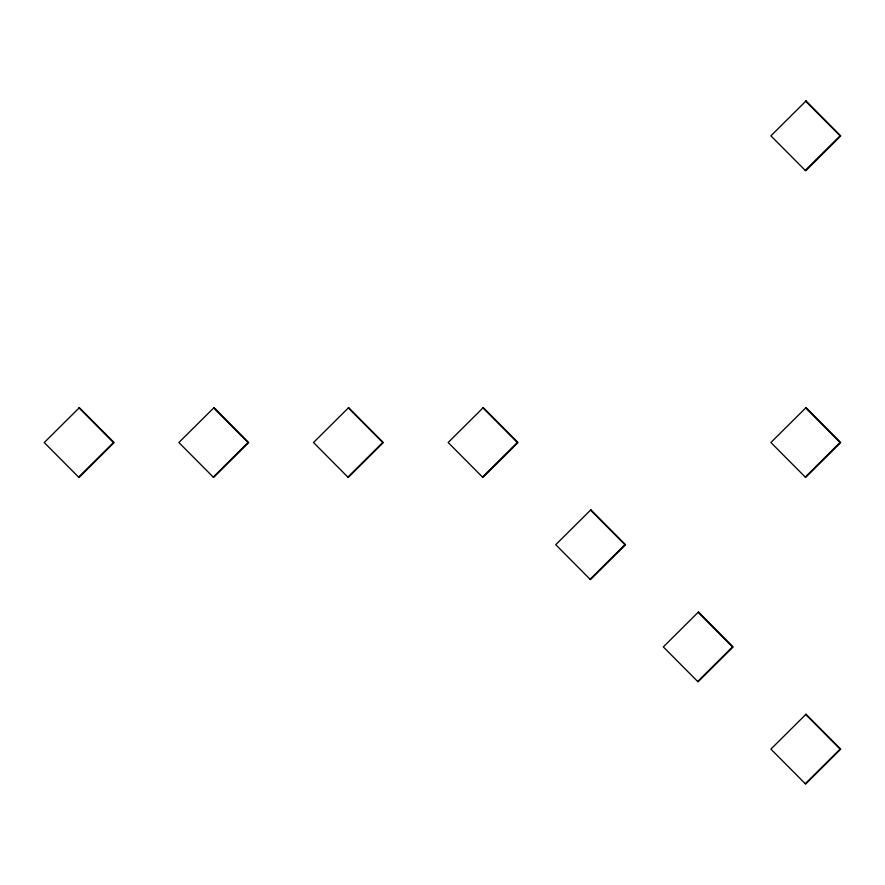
<?xml version="1.0" encoding="UTF-8"?>
<svg xmlns="http://www.w3.org/2000/svg" width="885" height="885" viewBox="0 0 885 885"><rect width="100%" height="100%" fill="white"/><g stroke="black" fill="none" stroke-linecap="round" stroke-linejoin="round"><path stroke-width="1.33" d="M78.61 477.137L113.424 442.544L79.064 407.963M213.241 477.115L248.054 442.533L213.694 407.952M347.871 477.103L382.685 442.511L348.325 407.941M482.513 477.092L517.316 442.5L482.967 407.919M805.261 170.418L840.064 135.836L805.715 101.255M590.096 579.288L624.899 544.706L590.549 510.125M805.261 477.092L840.064 442.5L805.715 407.919M697.679 681.494L732.481 646.902L698.132 612.332M805.261 783.701L840.064 749.108L805.715 714.527M79.373 407.653L44.25 442.555L78.975 477.502L114.099 442.6L79.373 407.653M214.015 407.631L178.881 442.533L213.606 477.48L248.729 442.577L214.015 407.631M348.646 407.62L313.522 442.522L348.236 477.469L383.371 442.566L348.646 407.62M483.276 407.609L448.153 442.511L482.878 477.457L518.002 442.544L483.276 407.609M806.025 100.934L770.901 135.836L805.627 170.783L840.75 135.881L806.025 100.934M590.859 509.804L555.736 544.706L590.461 579.653L625.584 544.751L590.859 509.804M806.025 407.609L770.901 442.511L805.627 477.457L840.75 442.544L806.025 407.609M698.442 612.011L663.319 646.913L698.044 681.859L733.167 646.957L698.442 612.011M806.025 714.217L770.901 749.119L805.627 784.066L840.75 749.164L806.025 714.217"/></g></svg>
